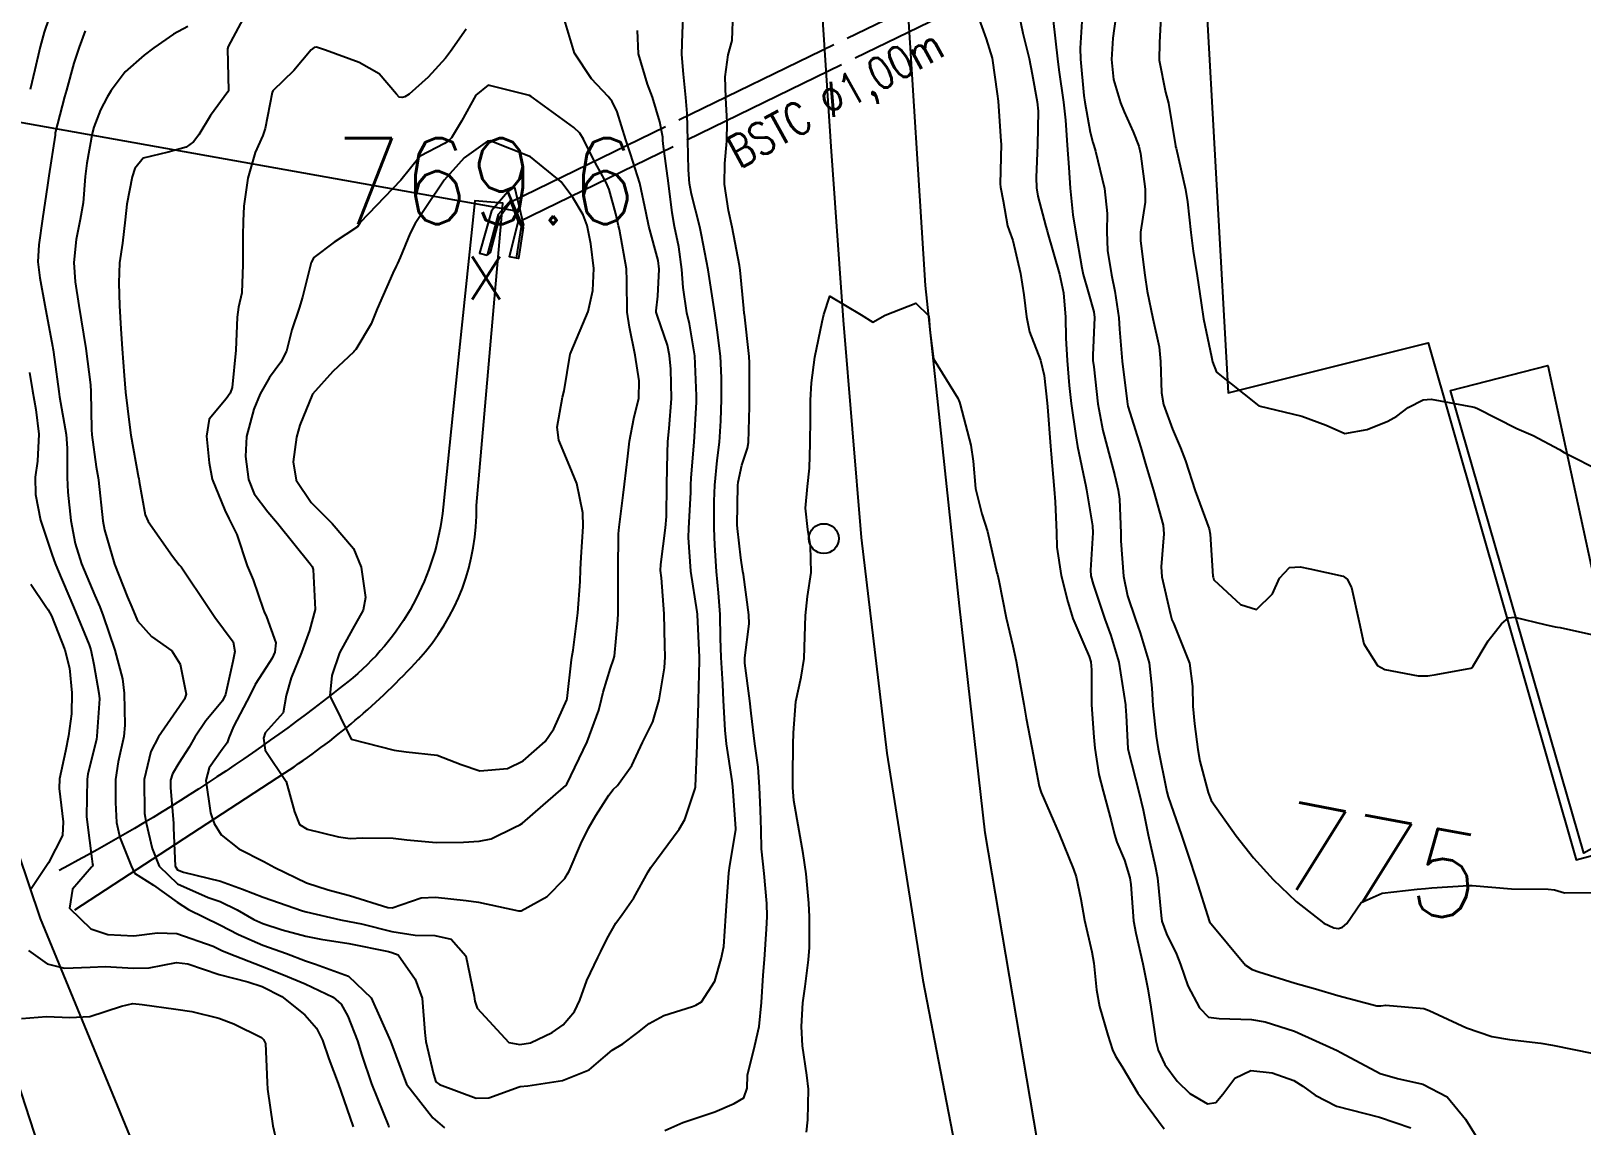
# Model space of a CAD drawing. Header units: metres. Extents: x 307586 to 320046, y 7427249 to 7434250.
# Drawn here: x 318894 to 318966.1, y 7429181 to 7429231.9 of the extents above; entities that cross this region are included whole.
import ezdxf
from ezdxf.enums import TextEntityAlignment as Align

# ---------------------------------------------------------------- set-up
doc = ezdxf.new("R2010")
doc.units = ezdxf.units.M
doc.header["$MEASUREMENT"] = 0
doc.linetypes.add('CONTINUO', pattern=[0])
doc.linetypes.add('TRACEJADO', pattern=[8.7, 8, -0.7])
for name, color, linetype in [('BUEIRO', 151, 'Continuous'), ('Canaleta de Drenagem', 151, 'Continuous'), ('Cotas', 45, 'Continuous'), ('Curvas de Nivel 1m', 11, 'Continuous'), ('Curvas de Nivel 5m', 15, 'Continuous'), ('Divisa', 42, 'FENCELINE2'), ('Edificações', 30, 'Continuous'), ('Linha Férrea', 20, 'Continuous'), ('Pontos Cotados', 45, 'Continuous'), ('Postes', 20, 'Continuous'), ('TEXTO', 45, 'Continuous'), ('Vias Primárias', 230, 'Continuous')]:
    doc.layers.add(name, color=color, linetype=linetype)
doc.styles.add('ROMANS', font='romans', dxfattribs={"height": 0.2})
doc.styles.add('Style-STANDARD', font='STANDARD.shx')
doc.linetypes.add('FENCELINE2', pattern='A,0.25,-0.1,[132,ltypeshp.shx,S=0.1,R=0,X=-0.1,Y=0],-0.1,1', length=1.45)

# ---------------------------------------------------------------- blocks, each defined once
blk = doc.blocks.new('ELVTXT_179')
at = {"layer": 'Pontos Cotados', "linetype": 'Continuous', "style": 'Style-STANDARD'}
for s, height, p in [('769.6', 4, (0, 4)), ('x', 3, (0, 0))]:
    blk.add_text(s, height=height, dxfattribs=at).set_placement(p, align=Align.MIDDLE_CENTER)

msp = doc.modelspace()

# ---------------------------------------------------------------- linework, layer by layer
at = {"layer": 'BUEIRO', "linetype": 'TRACEJADO', "flags": 128}
for points in [[(318916.343, 7429223.912), (318951.826, 7429241.178)], [(318916.701, 7429222.991), (318952.507, 7429240.398)]]:
    msp.add_lwpolyline(points, dxfattribs=at)
at = {"layer": 'BUEIRO', "linetype": 'CONTINUO'}
for points in [[(318916.527, 7429224.602, 771.547), (318916.215, 7429224.4, 770.964), (318916.927, 7429222.699, 770.959), (318916.946, 7429222.826, 771.549)], [(318916.527, 7429224.602, 771.547), (318916.946, 7429222.826, 771.549)], [(318916.2, 7429224.359, 770.756), (318915.447, 7429223.492, 770.73), (318914.9, 7429221.53, 770.718), (318915.242, 7429221.434, 770.718)], [(318916.35, 7429223.99, 770.766), (318915.768, 7429223.319, 770.73), (318915.242, 7429221.434, 770.718)], [(318915.242, 7429221.434, 770.718), (318915.404, 7429221.567, 769.373), (318915.845, 7429223.219, 769.301), (318916.334, 7429223.909, 769.281)], [(318916.215, 7429224.4, 770.964), (318916.2, 7429224.359, 770.756), (318916.35, 7429223.99, 770.766)], [(318916.846, 7429222.768, 770.768), (318916.687, 7429222.99, 769.236), (318916.701, 7429222.991, 769.209), (318916.343, 7429223.912, 769.245), (318916.334, 7429223.909, 769.281), (318916.35, 7429223.99, 770.766)], [(318916.343, 7429223.912, 769.245), (318916.437, 7429223.744, 770.093), (318916.555, 7429223.473, 770.375), (318916.69, 7429223.109, 770.023), (318916.701, 7429222.991, 769.209)], [(318916.846, 7429222.768, 770.768), (318916.35, 7429223.99, 770.766)], [(318916.618, 7429221.299, 770.879), (318916.287, 7429221.351, 769.348), (318916.687, 7429222.99, 769.236)], [(318916.618, 7429221.299, 770.879), (318916.846, 7429222.768, 770.768)], [(318916.912, 7429222.605, 770.766), (318916.712, 7429221.285, 770.879), (318916.618, 7429221.299, 770.879)], [(318916.927, 7429222.699, 770.959), (318916.912, 7429222.605, 770.766), (318916.846, 7429222.768, 770.768)]]:
    msp.add_polyline3d(points, dxfattribs=at)
at = {"layer": 'Canaleta de Drenagem'}
msp.add_lwpolyline([(318896.08, 7429191.02), (318905.846, 7429197.383, 0.062913), (318912.06, 7429202.651, 0.193519), (318914.748, 7429209.801), (318915.957, 7429223.649), (318915.974, 7429223.848), (318914.679, 7429223.96), (318913.952, 7429217.01), (318913.207, 7429209.723, -0.201938), (318908.77, 7429201.608, -0.04677), (318895.349, 7429192.846)], format="xyb", dxfattribs=at)
at = {"layer": 'Curvas de Nivel 1m', "flags": 128}
for points, elevation in [([(318895.112, 7429233.113), (318894.65, 7429231.793), (318894.473, 7429231.123), (318894.225, 7429230.049), (318894.012, 7429229.129)], 779), ([(318901.328, 7429232.062), (318900.67, 7429231.702), (318899.752, 7429231.063), (318899.309, 7429230.723), (318898.426, 7429229.955), (318897.776, 7429229.085), (318897.591, 7429228.784), (318897.279, 7429228.193), (318896.971, 7429227.389), (318896.894, 7429227.094), (318896.638, 7429225.708), (318896.564, 7429225.097), (318896.464, 7429223.865), (318896.338, 7429223.099), (318896.147, 7429222.162), (318896.037, 7429221.102), (318896.094, 7429220.19), (318896.265, 7429219.099), (318896.487, 7429217.763), (318896.596, 7429217.095), (318896.812, 7429215.407), (318896.83, 7429215.093), (318896.857, 7429213.341), (318896.878, 7429213.092), (318897.081, 7429211.598), (318897.161, 7429211.089), (318897.175, 7429210.986), (318897.389, 7429209.087), (318897.462, 7429208.67), (318897.922, 7429207.081), (318898.538, 7429205.545), (318898.733, 7429205.073), (318898.997, 7429204.448), (318899.646, 7429203.716), (318900.589, 7429203.046), (318900.974, 7429202.434), (318901.259, 7429201.037), (318901.18, 7429200.808), (318900.947, 7429200.466), (318899.975, 7429199.054), (318899.608, 7429198.375), (318899.302, 7429197.064), (318899.314, 7429195.49), (318899.397, 7429195.062), (318899.679, 7429193.859), (318900.004, 7429193.049), (318900.851, 7429192.22), (318902.279, 7429191.588), (318902.839, 7429191.4), (318903.634, 7429191.008), (318904.404, 7429190.572), (318904.827, 7429190.381), (318905.72, 7429190.085), (318906.821, 7429189.784), (318907.51, 7429189.65), (318908.818, 7429189.45), (318910.661, 7429189.075), (318910.814, 7429189.036), (318911.111, 7429188.917), (318911.909, 7429187.796), (318912.235, 7429186.905), (318912.354, 7429185.317), (318912.402, 7429184.904), (318912.748, 7429183.372), (318912.868, 7429183.022), (318913.034, 7429182.896), (318914.734, 7429182.271), (318915.321, 7429182.278), (318916.742, 7429182.792), (318916.786, 7429182.805), (318917.142, 7429182.844), (318918.746, 7429183.084), (318919.985, 7429183.573), (318920.757, 7429184.228), (318921.065, 7429184.492), (318921.554, 7429184.792), (318922.247, 7429185.309), (318922.777, 7429185.735), (318923.455, 7429186.098), (318924.79, 7429186.531), (318924.947, 7429186.592), (318925.216, 7429186.746), (318925.838, 7429187.704), (318926.121, 7429188.737), (318926.248, 7429189.306), (318926.351, 7429190.735), (318926.368, 7429191.207), (318926.487, 7429192.734), (318926.528, 7429193.071), (318926.813, 7429194.731), (318926.816, 7429194.798), (318926.668, 7429196.732), (318926.632, 7429197.017), (318926.369, 7429198.736), (318926.308, 7429199.367), (318926.237, 7429200.737), (318926.197, 7429201.505), (318926.12, 7429202.739), (318926.09, 7429203.641), (318926.085, 7429204.739), (318926.008, 7429205.751), (318925.914, 7429206.741), (318925.826, 7429207.961), (318925.794, 7429208.743), (318925.801, 7429210.007), (318925.835, 7429210.742), (318925.943, 7429211.889), (318926.047, 7429212.741), (318926.113, 7429213.74), (318926.136, 7429214.74), (318926.149, 7429215.729), (318926.1, 7429216.741), (318925.942, 7429217.966), (318925.825, 7429218.743), (318925.583, 7429220.353), (318925.515, 7429220.747), (318925.217, 7429222.372), (318925.129, 7429222.751), (318924.748, 7429224.267), (318924.66, 7429224.759), (318924.605, 7429225.408), (318924.57, 7429226.761), (318924.539, 7429228.014), (318924.482, 7429228.762), (318924.381, 7429229.841), (318924.291, 7429230.765), (318924.327, 7429231.766), (318924.376, 7429232.765)], 777), ([(318903.913, 7429232.433), (318903.318, 7429231.34), (318903.205, 7429231.13), (318903.172, 7429231.021), (318903.227, 7429229.087), (318903.202, 7429229.021), (318902.384, 7429227.922), (318901.847, 7429227.034), (318901.601, 7429226.695), (318901.257, 7429226.453), (318900.423, 7429226.221), (318899.252, 7429225.948), (318898.864, 7429225.457), (318898.743, 7429225.075), (318898.507, 7429223.801), (318898.428, 7429223.078), (318898.294, 7429221.992), (318898.163, 7429221.08), (318898.121, 7429220.144), (318898.163, 7429219.08), (318898.223, 7429218.014), (318898.284, 7429217.079), (318898.37, 7429215.838), (318898.444, 7429215.077), (318898.625, 7429213.557), (318898.689, 7429213.074), (318899.048, 7429211.095), (318899.054, 7429211.07), (318899.071, 7429210.912), (318899.357, 7429209.366), (318899.487, 7429209.063), (318900.624, 7429207.451), (318900.925, 7429207.041), (318900.98, 7429206.998), (318901.022, 7429206.948), (318902.31, 7429205.027), (318902.586, 7429204.612), (318902.994, 7429204.079), (318903.435, 7429203.461), (318903.522, 7429203.012), (318903.43, 7429202.559), (318903.093, 7429201.018), (318902.95, 7429200.723), (318902.176, 7429199.792), (318901.664, 7429199.033), (318901.391, 7429198.57), (318900.915, 7429197.831), (318900.615, 7429197.336), (318900.531, 7429197.046), (318900.533, 7429196.679), (318900.662, 7429195.043), (318900.669, 7429194.83), (318900.742, 7429193.041), (318900.86, 7429192.874), (318901.127, 7429192.769), (318902.853, 7429192.35), (318903.876, 7429191.976), (318904.842, 7429191.6), (318906.667, 7429190.972), (318906.832, 7429190.924), (318908.437, 7429190.554), (318908.828, 7429190.478), (318909.401, 7429190.361), (318910.824, 7429190.007), (318911.9, 7429189.832), (318912.822, 7429189.818), (318913.578, 7429189.646), (318914.254, 7429188.878), (318914.65, 7429187.007), (318914.665, 7429186.872), (318914.676, 7429186.766), (318914.779, 7429186.446), (318916.249, 7429184.855), (318916.762, 7429184.765), (318917.27, 7429184.842), (318918.278, 7429185.32), (318918.776, 7429185.664), (318919.309, 7429186.291), (318919.555, 7429186.812), (318919.88, 7429187.732), (318920.395, 7429188.804), (318920.538, 7429189.08), (318920.822, 7429189.687), (318921.233, 7429190.391), (318921.525, 7429190.793), (318922.064, 7429191.569), (318922.732, 7429192.781), (318922.78, 7429192.864), (318922.865, 7429192.979), (318924.181, 7429194.761), (318924.432, 7429195.215), (318924.911, 7429196.646), (318924.931, 7429196.732), (318924.932, 7429196.75), (318925.008, 7429198.673), (318925.007, 7429198.749), (318925.069, 7429200.631), (318925.076, 7429200.749), (318925.127, 7429202.602), (318925.123, 7429202.749), (318925.024, 7429204.729), (318925.023, 7429204.75), (318925.005, 7429204.87), (318924.716, 7429206.755), (318924.616, 7429208.324), (318924.628, 7429208.756), (318924.716, 7429210.402), (318924.724, 7429210.755), (318924.738, 7429211.095), (318924.867, 7429212.754), (318924.977, 7429214.608), (318924.983, 7429214.752), (318924.985, 7429214.892), (318924.906, 7429216.754), (318924.651, 7429218.241), (318924.524, 7429218.76), (318924.354, 7429219.932), (318924.295, 7429220.763), (318924.155, 7429221.82), (318923.964, 7429222.769), (318923.856, 7429223.397), (318923.675, 7429224.774), (318923.435, 7429226.613), (318923.423, 7429226.778), (318923.413, 7429226.917), (318923.281, 7429227.633), (318922.942, 7429228.784), (318922.703, 7429229.382), (318922.279, 7429230.79), (318922.238, 7429231.882)], 776), ([(318923.506, 7429180.768), (318924.343, 7429181.131), (318924.721, 7429181.258), (318925.83, 7429181.635), (318926.732, 7429182.01), (318927.175, 7429182.285), (318927.342, 7429182.721), (318927.356, 7429183.328), (318927.691, 7429184.716), (318927.899, 7429185.59), (318928.001, 7429186.712), (318928.08, 7429187.986), (318928.135, 7429188.71), (318928.236, 7429190.118), (318928.258, 7429190.709), (318928.248, 7429191.302), (318928.129, 7429192.711), (318928.006, 7429193.844), (318927.983, 7429194.714), (318927.959, 7429195.652), (318927.905, 7429196.715), (318927.84, 7429197.639), (318927.698, 7429198.722), (318927.519, 7429200.152), (318927.458, 7429200.725), (318927.227, 7429202.479), (318927.221, 7429202.728), (318927.425, 7429204.3), (318927.419, 7429204.726), (318927.164, 7429206.596), (318927.14, 7429206.729), (318927.039, 7429207.368), (318926.886, 7429208.732), (318926.878, 7429208.908), (318926.896, 7429210.732), (318926.913, 7429210.894), (318927.087, 7429211.672), (318927.355, 7429212.472), (318927.405, 7429212.727), (318927.441, 7429214.405), (318927.443, 7429214.727), (318927.449, 7429216.426), (318927.435, 7429216.727), (318927.204, 7429218.699), (318927.202, 7429218.73), (318927.175, 7429218.95), (318927.005, 7429220.732), (318926.975, 7429220.953), (318926.637, 7429222.736), (318926.462, 7429223.507), (318926.287, 7429224.74), (318926.302, 7429225.695), (318926.396, 7429226.739), (318926.411, 7429227.61), (318926.341, 7429228.74), (318926.313, 7429229.73), (318926.449, 7429230.739), (318926.642, 7429231.418), (318926.69, 7429232.737)], 778), ([(318938.042, 7429232.603), (318938.439, 7429231.487), (318938.723, 7429230.596), (318938.961, 7429228.928), (318938.998, 7429228.593), (318939.132, 7429226.734), (318939.138, 7429226.591), (318939.093, 7429224.744), (318939.112, 7429224.591), (318939.237, 7429223.963), (318939.444, 7429222.805), (318939.509, 7429222.586), (318939.683, 7429222.116), (318940.036, 7429220.577), (318940.199, 7429219.591), (318940.322, 7429218.573), (318940.463, 7429217.868), (318940.974, 7429216.563), (318941.142, 7429215.838), (318941.286, 7429214.558), (318941.296, 7429214.383), (318941.433, 7429212.557), (318941.463, 7429212.191), (318941.6, 7429210.555), (318941.651, 7429209.97), (318941.713, 7429208.553), (318941.734, 7429207.866), (318941.939, 7429206.551), (318942.238, 7429205.324), (318942.468, 7429204.545), (318942.991, 7429203.364), (318943.236, 7429202.787), (318943.309, 7429202.535), (318943.346, 7429202.166), (318943.343, 7429200.534), (318943.448, 7429199.042), (318943.501, 7429198.531), (318943.689, 7429197.297), (318943.882, 7429196.525), (318944.258, 7429195.154), (318944.404, 7429194.517), (318944.516, 7429194.152), (318944.871, 7429193.322), (318945.124, 7429192.507), (318945.168, 7429192.197), (318945.295, 7429190.505), (318945.4, 7429189.931), (318945.731, 7429188.501), (318945.954, 7429187.346), (318946.095, 7429186.497), (318946.339, 7429184.924), (318946.441, 7429184.493), (318946.756, 7429183.83), (318947.328, 7429183.061), (318947.906, 7429182.473), (318948.736, 7429182.002), (318949.127, 7429182.067), (318949.454, 7429182.453), (318950.012, 7429183.186), (318950.754, 7429183.551), (318951.742, 7429183.441), (318952.75, 7429183.079), (318953.162, 7429182.828), (318953.74, 7429182.405), (318954.735, 7429181.89), (318955.397, 7429181.72), (318956.728, 7429181.374), (318958.185, 7429180.883)], 778), ([(318939.983, 7429232.58), (318940.149, 7429231.759), (318940.439, 7429230.573), (318940.577, 7429229.842), (318940.815, 7429228.567), (318940.855, 7429228.133), (318940.826, 7429226.567), (318940.777, 7429225.041), (318940.781, 7429224.567), (318940.844, 7429224.17), (318941.225, 7429222.763), (318941.274, 7429222.559), (318941.29, 7429222.491), (318941.855, 7429220.553), (318942.045, 7429219.691), (318942.128, 7429218.55), (318942.141, 7429217.572), (318942.213, 7429216.549), (318942.311, 7429215.373), (318942.397, 7429214.547), (318942.612, 7429213.04), (318942.692, 7429212.544), (318943.075, 7429210.702), (318943.11, 7429210.539), (318943.386, 7429208.865), (318943.4, 7429208.535), (318943.297, 7429206.798), (318943.313, 7429206.536), (318943.418, 7429206.144), (318943.965, 7429204.526), (318944.242, 7429203.768), (318944.615, 7429202.516), (318944.921, 7429200.543), (318944.921, 7429200.51), (318944.924, 7429200.482), (318944.948, 7429200.047), (318945.037, 7429198.509), (318945.062, 7429198.378), (318945.536, 7429196.504), (318945.738, 7429195.664), (318945.981, 7429194.499), (318946.305, 7429193.059), (318946.412, 7429192.495), (318946.577, 7429190.752), (318946.618, 7429190.492), (318946.827, 7429189.902), (318947.293, 7429188.958), (318947.472, 7429188.48), (318947.816, 7429187.488), (318948.362, 7429186.466), (318948.786, 7429186.02), (318949.274, 7429185.967), (318950.785, 7429185.918), (318951.413, 7429185.804), (318952.777, 7429185.374), (318954.597, 7429184.561), (318954.764, 7429184.478), (318954.926, 7429184.388), (318956.753, 7429183.417), (318957.568, 7429183.174), (318958.749, 7429182.907), (318959.882, 7429182.329), (318960.733, 7429181.284), (318961.336, 7429180.314)], 777), ([(318944.474, 7429232.523), (318944.339, 7429231.514), (318944.265, 7429230.526), (318944.372, 7429229.592), (318944.691, 7429228.519), (318944.863, 7429228.091), (318945.28, 7429227.172), (318945.535, 7429226.507), (318945.62, 7429226.154), (318945.839, 7429224.504), (318945.836, 7429223.905), (318945.627, 7429222.506), (318945.622, 7429222.1), (318945.816, 7429220.504), (318945.931, 7429219.757), (318946.2, 7429218.5), (318946.481, 7429217.176), (318946.556, 7429216.496), (318946.588, 7429215.038), (318946.685, 7429214.494), (318947.111, 7429213.346), (318947.483, 7429212.486), (318947.706, 7429211.872), (318948.16, 7429210.479), (318948.807, 7429208.721), (318948.863, 7429208.472), (318948.984, 7429206.52), (318948.991, 7429206.47), (318949.031, 7429206.346), (318950.269, 7429205.196), (318951.011, 7429204.964), (318951.753, 7429205.702), (318952.088, 7429206.429), (318952.538, 7429206.925), (318953.038, 7429206.952), (318953.484, 7429206.86), (318955.034, 7429206.519), (318955.228, 7429206.388), (318955.426, 7429205.987), (318955.789, 7429204.382), (318955.995, 7429203.382), (318956.634, 7429202.373), (318956.981, 7429202.183), (318958.524, 7429201.893), (318958.978, 7429201.887), (318959.362, 7429201.953), (318960.982, 7429202.247), (318961.032, 7429202.27), (318961.063, 7429202.319), (318961.787, 7429203.52), (318962.408, 7429204.306), (318962.733, 7429204.577), (318963.008, 7429204.607), (318964.422, 7429204.279), (318964.89, 7429204.16), (318965.002, 7429204.152), (318965.131, 7429204.139), (318966.998, 7429203.715)], 774), ([(318946.57, 7429232.498), (318946.504, 7429231.32), (318946.48, 7429230.498), (318946.784, 7429229.009), (318946.918, 7429228.494), (318947.247, 7429226.516), (318947.253, 7429226.49), (318947.272, 7429226.407), (318947.711, 7429224.485), (318947.804, 7429223.917), (318947.952, 7429222.483), (318948.068, 7429221.624), (318948.254, 7429220.479), (318948.433, 7429219.225), (318948.55, 7429218.476), (318948.918, 7429216.71), (318948.969, 7429216.472), (318949.146, 7429216.002), (318951.123, 7429214.44), (318953.118, 7429213.951), (318954.245, 7429213.534), (318955.111, 7429213.15), (318956.15, 7429213.342), (318957.116, 7429213.728), (318957.538, 7429213.947), (318958.068, 7429214.361), (318958.762, 7429214.72), (318959.129, 7429214.737), (318961.051, 7429214.394), (318961.124, 7429214.378), (318961.255, 7429214.319), (318963.114, 7429213.378), (318963.88, 7429213.058), (318965.104, 7429212.405), (318965.306, 7429212.268), (318967.094, 7429211.366)], 773), ([(318896.559, 7429231.863), (318896.287, 7429231.1), (318896.043, 7429230.365), (318895.69, 7429229.106), (318895.603, 7429228.792), (318895.269, 7429227.534), (318895.187, 7429227.188), (318895.172, 7429227.111), (318895.163, 7429227.012), (318894.877, 7429225.115), (318894.814, 7429224.692), (318894.576, 7429223.12), (318894.409, 7429221.917), (318894.365, 7429221.122), (318894.451, 7429220.387), (318894.687, 7429219.117), (318895.045, 7429217.211), (318895.067, 7429217.111), (318895.075, 7429217.044), (318895.138, 7429216.595), (318895.331, 7429215.108), (318895.374, 7429214.854), (318895.672, 7429213.104), (318895.733, 7429212.464), (318895.728, 7429211.103), (318895.75, 7429210.42), (318895.895, 7429209.102), (318896.097, 7429208.039), (318896.396, 7429207.096), (318897.008, 7429205.628), (318897.241, 7429205.088), (318897.401, 7429204.684), (318897.949, 7429203.08), (318898.292, 7429201.747), (318898.38, 7429201.076), (318898.41, 7429199.603), (318898.356, 7429199.076), (318898.096, 7429197.898), (318897.973, 7429197.079), (318897.968, 7429196.003), (318898.023, 7429195.079), (318898.174, 7429194.375), (318898.697, 7429193.062), (318898.858, 7429192.724), (318899.745, 7429192.155), (318900.838, 7429191.364), (318901.367, 7429191.035), (318902.826, 7429190.319), (318903.685, 7429189.87), (318904.817, 7429189.377), (318905.919, 7429188.979), (318906.808, 7429188.645), (318907.274, 7429188.495), (318908.798, 7429187.935), (318909.863, 7429186.929), (318910.763, 7429184.92), (318911.506, 7429182.912), (318912.72, 7429181.35), (318913.26, 7429180.892)], 778), ([(318941.554, 7429232.344), (318941.755, 7429230.556), (318941.82, 7429230.043), (318942.035, 7429228.553), (318942.133, 7429227.703), (318942.213, 7429226.551), (318942.291, 7429225.516), (318942.347, 7429224.549), (318942.471, 7429223.307), (318942.591, 7429222.546), (318942.887, 7429220.853), (318942.958, 7429220.542), (318943.185, 7429219.738), (318943.448, 7429218.808), (318943.479, 7429218.535), (318943.406, 7429216.787), (318943.409, 7429216.536), (318943.443, 7429216.241), (318943.633, 7429214.532), (318943.873, 7429213.291), (318944.069, 7429212.526), (318944.427, 7429211.175), (318944.589, 7429210.517), (318944.648, 7429210.096), (318944.702, 7429208.515), (318944.703, 7429208.169), (318944.823, 7429206.513), (318945.019, 7429205.612), (318945.386, 7429204.506), (318945.608, 7429203.892), (318946.023, 7429202.5), (318946.146, 7429201.318), (318946.198, 7429200.498), (318946.353, 7429199.081), (318946.438, 7429198.495), (318946.824, 7429196.581), (318946.847, 7429196.491), (318946.91, 7429196.273), (318947.528, 7429194.48), (318947.866, 7429193.468), (318948.195, 7429192.47), (318948.833, 7429190.46), (318950.505, 7429188.443), (318950.811, 7429188.243), (318951.12, 7429188.127), (318952.805, 7429187.615), (318953.748, 7429187.351), (318954.799, 7429187.04), (318956.607, 7429186.56), (318956.795, 7429186.549), (318957.018, 7429186.59), (318958.794, 7429186.434), (318959.044, 7429186.337), (318960.781, 7429185.531), (318961.958, 7429185.125), (318962.773, 7429184.984), (318964.234, 7429184.815), (318964.77, 7429184.727), (318966.683, 7429184.332)], 776), ([(318930.097, 7429180.686), (318930.151, 7429181.256), (318930.184, 7429182.686), (318930.108, 7429183.328), (318929.91, 7429184.689), (318929.865, 7429185.601), (318929.93, 7429186.689), (318930.038, 7429187.45), (318930.193, 7429188.686), (318930.235, 7429189.27), (318930.227, 7429190.686), (318930.206, 7429191.323), (318930.085, 7429192.688), (318929.934, 7429193.628), (318929.758, 7429194.691), (318929.508, 7429196.089), (318929.451, 7429196.695), (318929.453, 7429197.23), (318929.469, 7429198.702), (318929.483, 7429199.246), (318929.603, 7429200.7), (318929.839, 7429201.828), (318929.979, 7429202.695), (318930.012, 7429203.714), (318930.04, 7429204.694), (318930.135, 7429205.574), (318930.309, 7429206.691), (318930.287, 7429207.933), (318930.148, 7429208.694), (318930.043, 7429209.675), (318930.142, 7429210.694), (318930.237, 7429211.542), (318930.271, 7429212.692), (318930.285, 7429213.863), (318930.286, 7429214.693), (318930.322, 7429215.506), (318930.477, 7429216.69), (318930.818, 7429218.334), (318930.892, 7429218.684), (318931.181, 7429219.537), (318932.641, 7429218.665), (318933.17, 7429218.326), (318933.758, 7429218.651), (318935.179, 7429219.213), (318935.774, 7429218.624), (318935.833, 7429217.957), (318935.994, 7429216.622), (318937.126, 7429214.784), (318937.199, 7429214.609), (318937.231, 7429214.499), (318937.731, 7429212.604), (318937.834, 7429211.861), (318937.943, 7429210.601), (318938.25, 7429209.409), (318938.5, 7429208.596), (318938.948, 7429206.677), (318938.971, 7429206.591), (318939.029, 7429206.326), (318939.38, 7429204.584), (318939.686, 7429203.275), (318939.842, 7429202.577), (318940.025, 7429201.516), (318940.194, 7429200.571), (318940.309, 7429199.929), (318940.565, 7429198.564), (318940.915, 7429196.763), (318940.964, 7429196.559), (318940.996, 7429196.475), (318941.844, 7429194.55), (318942.5, 7429192.91), (318942.624, 7429192.542), (318942.848, 7429191.518), (318943.02, 7429190.537), (318943.352, 7429189.066), (318943.447, 7429188.53), (318943.568, 7429187.296), (318943.709, 7429186.526), (318944.103, 7429185.19), (318944.316, 7429184.517), (318944.462, 7429184.216), (318944.755, 7429183.746), (318945.501, 7429182.502), (318946.718, 7429180.837)], 779), ([(318893.982, 7429215.978), (318894.114, 7429215.125), (318894.262, 7429214.271), (318894.409, 7429213.12), (318894.343, 7429211.862), (318894.234, 7429211.123), (318894.249, 7429210.307), (318894.492, 7429209.118), (318895.029, 7429207.502), (318895.175, 7429207.108), (318895.276, 7429206.852), (318896.021, 7429205.1), (318896.746, 7429203.331), (318896.823, 7429203.092), (318896.973, 7429202.414), (318897.204, 7429201.087), (318897.223, 7429200.815), (318897.109, 7429199.088), (318897.085, 7429198.934), (318896.921, 7429198.265), (318896.686, 7429197.313), (318896.653, 7429197.093), (318896.632, 7429195.346), (318896.649, 7429195.092), (318896.866, 7429193.379), (318896.905, 7429193.132), (318896.915, 7429193.089), (318896.91, 7429193.041), (318896.861, 7429192.991), (318895.973, 7429191.972), (318895.835, 7429191.1), (318896.823, 7429190.13), (318897.609, 7429189.866), (318898.82, 7429189.81), (318899.927, 7429189.944), (318900.822, 7429189.915), (318902.518, 7429189.321), (318902.815, 7429189.178), (318902.92, 7429189.124), (318903.179, 7429189.015), (318904.804, 7429188.377), (318905.786, 7429187.992), (318906.792, 7429187.584), (318908.095, 7429186.95), (318908.469, 7429186.634), (318908.774, 7429186.072), (318909.224, 7429184.935), (318909.431, 7429184.259), (318909.867, 7429182.929), (318910.663, 7429180.971), (318910.682, 7429180.92)], 779), ([(318893.605, 7429185.961), (318894.772, 7429186.065), (318895.855, 7429186.016), (318896.773, 7429186.055), (318898.245, 7429186.535), (318898.779, 7429186.665), (318899.211, 7429186.623), (318900.776, 7429186.396), (318901.518, 7429186.29), (318902.773, 7429185.98), (318903.48, 7429185.719), (318904.764, 7429185.08), (318904.86, 7429184.989), (318904.938, 7429184.811), (318905.023, 7429182.987), (318905.043, 7429182.682), (318905.292, 7429180.984), (318905.45, 7429180.238)], 781)]:
    msp.add_lwpolyline(points, dxfattribs=dict(at, elevation=elevation))
for points, elevation in [([(318915.298, 7429229.332), (318914.729, 7429228.878), (318914.062, 7429227.669), (318913.592, 7429226.895), (318913.439, 7429226.729), (318913.269, 7429226.622), (318912.131, 7429226.04), (318911.243, 7429224.92), (318909.346, 7429222.948), (318909.297, 7429222.874), (318909.22, 7429222.757), (318908.131, 7429222.039), (318907.198, 7429221.328), (318907.068, 7429221.098), (318907.034, 7429220.972), (318906.67, 7429219.483), (318906.508, 7429218.977), (318906.175, 7429217.963), (318905.918, 7429216.982), (318905.661, 7429216.461), (318905.13, 7429215.745), (318904.691, 7429214.996), (318904.396, 7429214.281), (318904.063, 7429213.006), (318904.011, 7429212.084), (318904.157, 7429211.004), (318904.414, 7429210.347), (318905.058, 7429209.507), (318905.508, 7429208.985), (318907.025, 7429207.09), (318907.108, 7429206.969), (318907.162, 7429206.828), (318907.261, 7429204.967), (318906.993, 7429203.996), (318906.622, 7429202.974), (318906.146, 7429201.798), (318905.91, 7429200.98), (318905.76, 7429200.166), (318904.935, 7429199.236), (318904.845, 7429198.991), (318904.925, 7429198.441), (318905.909, 7429196.98), (318906.292, 7429195.572), (318906.53, 7429194.974), (318906.881, 7429194.761), (318908.336, 7429194.407), (318908.877, 7429194.332), (318909.457, 7429194.355), (318910.877, 7429194.339), (318911.521, 7429194.269), (318912.875, 7429194.148), (318914.149, 7429194.154), (318914.876, 7429194.203), (318915.429, 7429194.313), (318916.541, 7429194.853), (318916.771, 7429194.964), (318916.886, 7429195.038), (318917.853, 7429195.881), (318918.913, 7429196.795), (318918.951, 7429196.858), (318919.905, 7429198.815), (318920.439, 7429200.299), (318920.563, 7429200.806), (318920.638, 7429201.125), (318920.975, 7429202.248), (318921.127, 7429202.652), (318921.165, 7429202.798), (318921.316, 7429204.48), (318921.333, 7429204.797), (318921.339, 7429206.487), (318921.334, 7429206.797), (318921.357, 7429208.49), (318921.388, 7429208.797), (318921.577, 7429210.286), (318921.632, 7429210.794), (318921.79, 7429212.095), (318921.867, 7429212.792), (318922.065, 7429213.839), (318922.302, 7429214.788), (318922.32, 7429215.604), (318922.128, 7429216.79), (318921.871, 7429218.088), (318921.764, 7429218.794), (318921.741, 7429220.241), (318921.727, 7429220.795), (318921.396, 7429222.622), (318921.355, 7429222.799), (318921.229, 7429223.364), (318920.916, 7429224.481), (318920.776, 7429224.807), (318920.193, 7429225.882), (318919.724, 7429226.823), (318919.552, 7429227.103), (318919.278, 7429227.363), (318917.407, 7429228.734), (318917.293, 7429228.811), (318917.224, 7429228.851)], 774), ([(318918.686, 7429224.836), (318917.26, 7429226.001), (318915.387, 7429226.753), (318915.271, 7429226.74), (318914.183, 7429225.962), (318913.243, 7429224.92), (318912.434, 7429223.705), (318911.908, 7429222.913), (318911.67, 7429222.462), (318911.199, 7429221.321), (318911.075, 7429221.042), (318911.018, 7429220.923), (318910.863, 7429220.598), (318910.144, 7429218.935), (318909.864, 7429218.238), (318909.145, 7429217.059), (318909.094, 7429217), (318909.047, 7429216.951), (318908.071, 7429216.023), (318907.123, 7429214.97), (318906.544, 7429213.541), (318906.381, 7429212.977), (318906.226, 7429211.838), (318906.367, 7429210.977), (318907.063, 7429209.946), (318908.052, 7429208.96), (318909.036, 7429207.812), (318909.392, 7429206.944), (318909.588, 7429205.521), (318909.48, 7429204.943), (318908.994, 7429204.053), (318908.39, 7429202.956), (318908.022, 7429201.905), (318907.938, 7429200.96), (318908.933, 7429198.95), (318910.926, 7429198.427), (318911.484, 7429198.355), (318912.922, 7429198.203), (318914.037, 7429197.763), (318914.912, 7429197.468), (318916.202, 7429197.575), (318916.924, 7429197.934), (318917.941, 7429198.84), (318918.342, 7429199.433), (318918.952, 7429200.777), (318918.964, 7429200.83), (318919.173, 7429202.634), (318919.2, 7429202.827), (318919.24, 7429203.081), (318919.468, 7429204.823), (318919.579, 7429206.267), (318919.591, 7429206.822), (318919.612, 7429207.395), (318919.705, 7429208.82), (318919.702, 7429209.463), (318919.415, 7429210.825), (318919.085, 7429211.622), (318918.583, 7429212.835), (318918.499, 7429213.446), (318918.754, 7429214.834), (318918.825, 7429215.135), (318919.108, 7429216.83), (318919.117, 7429216.866), (318919.154, 7429216.95), (318919.939, 7429218.819), (318920.16, 7429219.792), (318920.203, 7429220.815), (318920.069, 7429221.958), (318919.892, 7429222.82), (318919.713, 7429223.308), (318919.236, 7429224.115)], 773)]:
    msp.add_lwpolyline(points, close=True, dxfattribs=dict(at, elevation=elevation))
at = {"layer": 'Curvas de Nivel 5m', "flags": 128}
for points, elevation in [([(318914.281, 7429231.934), (318913.545, 7429230.897), (318913.31, 7429230.594), (318912.502, 7429229.707), (318911.63, 7429228.917), (318911.415, 7429228.796), (318911.291, 7429228.764), (318911.154, 7429228.785), (318911.028, 7429228.924), (318910.23, 7429229.864), (318909.307, 7429230.381), (318907.734, 7429230.966), (318907.315, 7429231.095), (318907.202, 7429231.084), (318907.075, 7429230.972), (318906.265, 7429230.019), (318905.294, 7429229.075), (318905.262, 7429228.99), (318904.937, 7429227.326), (318904.821, 7429226.997), (318904.464, 7429226.211), (318904.126, 7429225.007), (318903.932, 7429223.711), (318903.901, 7429223.01), (318903.894, 7429222.328), (318903.898, 7429221.009), (318903.853, 7429219.683), (318903.697, 7429219.012), (318903.624, 7429218.555), (318903.574, 7429217.014), (318903.393, 7429215.283), (318903.297, 7429215.017), (318903.12, 7429214.755), (318902.321, 7429213.817), (318902.201, 7429213.029), (318902.328, 7429211.784), (318902.468, 7429211.026), (318903.059, 7429209.587), (318903.24, 7429209.202), (318903.333, 7429209.016), (318903.607, 7429208.449), (318904.087, 7429207.004), (318904.365, 7429206.348), (318904.833, 7429204.993), (318904.879, 7429204.869), (318904.999, 7429204.625), (318905.427, 7429203.425), (318905.377, 7429202.986), (318905.26, 7429202.706), (318904.972, 7429202.272), (318904.47, 7429201.488), (318904.229, 7429201.001), (318903.455, 7429199.53), (318903.246, 7429199.015), (318903.164, 7429198.782), (318902.925, 7429198.46), (318902.328, 7429197.61), (318902.167, 7429197.027), (318902.393, 7429195.52), (318902.557, 7429195.023), (318902.878, 7429194.507), (318903.708, 7429193.844), (318904.866, 7429193.255), (318905.373, 7429192.985), (318906.852, 7429192.265), (318907.864, 7429191.938), (318908.844, 7429191.686), (318910.635, 7429191.123), (318910.836, 7429191.112), (318912.179, 7429191.571), (318912.844, 7429191.609), (318914.269, 7429191.451), (318914.84, 7429191.372), (318916.713, 7429190.973), (318916.835, 7429190.975), (318918.038, 7429191.639), (318918.858, 7429192.477), (318918.988, 7429192.692), (318919.056, 7429192.818), (318919.609, 7429194.079), (318919.959, 7429194.809), (318920.307, 7429195.391), (318920.906, 7429196.346), (318921.107, 7429196.601), (318921.312, 7429196.796), (318921.982, 7429197.729), (318922.474, 7429198.785), (318922.624, 7429199.095), (318922.943, 7429199.749), (318923.247, 7429200.776), (318923.494, 7429202.254), (318923.52, 7429202.772), (318923.512, 7429203.296), (318923.48, 7429204.773), (318923.353, 7429206.45), (318923.314, 7429206.776), (318923.316, 7429207.056), (318923.54, 7429208.773), (318923.58, 7429209.294), (318923.597, 7429210.772), (318923.627, 7429212.24), (318923.65, 7429212.772), (318923.712, 7429213.374), (318923.815, 7429214.77), (318923.783, 7429216.131), (318923.73, 7429216.771), (318923.633, 7429217.249), (318923.171, 7429218.594), (318923.111, 7429218.781), (318923.107, 7429218.847), (318923.18, 7429219.526), (318923.249, 7429220.779), (318923.199, 7429221.194), (318922.764, 7429222.785), (318922.635, 7429223.38), (318922.34, 7429224.789), (318921.912, 7429226.144), (318921.688, 7429226.796), (318921.286, 7429228.096), (318921.064, 7429228.577), (318920.871, 7429228.806), (318920.107, 7429229.624), (318919.313, 7429230.83), (318918.702, 7429232.836)], 775), ([(318942.908, 7429232.544), (318942.816, 7429231.05), (318942.827, 7429230.545), (318942.986, 7429228.853), (318943.026, 7429228.543), (318943.279, 7429227.157), (318943.411, 7429226.674), (318943.455, 7429226.537), (318943.529, 7429226.276), (318943.947, 7429224.529), (318944.069, 7429223.365), (318944.051, 7429222.528), (318944.083, 7429221.653), (318944.271, 7429220.524), (318944.43, 7429219.766), (318944.615, 7429218.518), (318944.648, 7429217.998), (318944.77, 7429216.516), (318944.997, 7429214.639), (318945.015, 7429214.512), (318945.033, 7429214.422), (318945.119, 7429214.126), (318945.632, 7429212.505), (318945.859, 7429211.735), (318946.216, 7429210.499), (318946.667, 7429208.884), (318946.709, 7429208.493), (318946.578, 7429206.954), (318946.61, 7429206.494), (318947.007, 7429204.733), (318947.082, 7429204.489), (318947.151, 7429204.339), (318947.901, 7429202.481), (318948.041, 7429201.399), (318948.055, 7429200.473), (318948.136, 7429199.663), (318948.279, 7429198.47), (318948.381, 7429197.922), (318948.759, 7429196.462), (318948.907, 7429196.094), (318950.067, 7429194.448), (318950.873, 7429193.432), (318951.786, 7429192.431), (318952.848, 7429191.401), (318954.141, 7429190.4), (318954.614, 7429190.177), (318954.83, 7429190.147), (318955.017, 7429190.202), (318955.216, 7429190.386), (318955.878, 7429191.349), (318956.854, 7429191.788), (318958.485, 7429191.973), (318958.86, 7429192.007), (318959.163, 7429192.034), (318960.861, 7429192.151), (318961.039, 7429192.14), (318962.86, 7429191.985), (318964.563, 7429191.978), (318964.86, 7429191.938), (318965.322, 7429191.801), (318966.859, 7429191.828)], 775), ([(318894.032, 7429206.144), (318894.741, 7429205.114), (318894.847, 7429204.958), (318894.999, 7429204.68), (318895.618, 7429203.104), (318895.83, 7429202.242), (318895.941, 7429201.1), (318895.921, 7429200.122), (318895.793, 7429199.101), (318895.644, 7429198.381), (318895.367, 7429197.105), (318895.356, 7429196.648), (318895.542, 7429195.103), (318895.504, 7429194.476), (318894.864, 7429193.202), (318894.797, 7429193.111), (318894.021, 7429191.946)], 780), ([(318893.921, 7429189.123), (318894.804, 7429188.504), (318895.602, 7429188.301), (318896.802, 7429188.349), (318897.496, 7429188.386), (318898.802, 7429188.305), (318899.534, 7429188.321), (318900.806, 7429188.574), (318901.338, 7429188.502), (318902.798, 7429188.007), (318904.129, 7429187.663), (318904.79, 7429187.45), (318905.711, 7429186.981), (318906.775, 7429186.137), (318907.318, 7429185.512), (318907.598, 7429184.957), (318907.885, 7429184.084), (318908.322, 7429182.946), (318908.726, 7429181.787), (318909.013, 7429180.937)], 780)]:
    msp.add_lwpolyline(points, dxfattribs=dict(at, elevation=elevation))
at = {"layer": 'Divisa'}
for points in [[(318926.876, 7429105.091), (318901.888, 7429172.627), (318894.486, 7429190.613), (318893.456, 7429193.7), (318890.216, 7429206.771), (318887.152, 7429228.228), (318878.762, 7429287.256), (318876.709, 7429306.439), (318878.673, 7429330.428), (318885.408, 7429347.59), (318896.616, 7429366.962), (318928.866, 7429422.228), (318935.572, 7429429.73), (318944.183, 7429438.816), (318946.476, 7429442.233), (318950.136, 7429465.862), (318958.792, 7429490.316), (318965.213, 7429510.769), (318967.424, 7429517.229)], [(318957.478, 7429343.108), (318955.436, 7429327.062), (318954.96, 7429326.719), (318954.653, 7429293.534), (318952.034, 7429255.945), (318948.064, 7429244.051), (318949.696, 7429215.046), (318958.991, 7429217.362), (318965.876, 7429193.336), (318966.61, 7429193.546), (318972.977, 7429172.129), (318984.527, 7429138.388), (319004.449, 7429092.713), (319015.081, 7429074.749), (319028.684, 7429054.636), (319042.067, 7429040.875), (319046.493, 7429035.487), (319032.357, 7429023.952)]]:
    msp.add_lwpolyline(points, dxfattribs=at)
at = {"layer": 'Edificações'}
msp.add_lwpolyline([(318977.864, 7429200.175), (318966.226, 7429193.652), (318960.03, 7429215.145), (318964.551, 7429216.316), (318967.147, 7429204.357), (318977.11, 7429209.626), (318984.646, 7429204.273), (318977.864, 7429200.175)], dxfattribs=at)
at = {"layer": 'Linha Férrea'}
for points in [[(318958.768, 7429118.391), (318953.531, 7429132.732), (318948.252, 7429148.9), (318944.552, 7429163.66), (318941.144, 7429178.414), (318938.405, 7429194.588), (318937.2, 7429205.145), (318935.62, 7429220.029), (318934.748, 7429234.019), (318934.293, 7429249.261), (318934.437, 7429255.595), (318935.144, 7429270.596), (318936.417, 7429283.551), (318938.187, 7429298.485), (318940.946, 7429314.624), (318944.698, 7429330.833), (318948.803, 7429346.185), (318953.189, 7429360.207), (318957.649, 7429372.661), (318960.906, 7429381.869), (318965.649, 7429393.758), (318974.464, 7429414.991)], [(318932.2, 7429284.142), (318931.072, 7429271.946), (318930.484, 7429258.612), (318930.299, 7429249.48), (318930.424, 7429245.934), (318930.55, 7429236.871), (318931.217, 7429226.478), (318931.798, 7429218.416), (318932.629, 7429208.313), (318933.834, 7429198.298), (318935.497, 7429187.744), (318937.325, 7429178.301), (318939.693, 7429166.707), (318942.395, 7429155.606), (318946.259, 7429142.889), (318949.834, 7429131.663), (318954.49, 7429118.943)]]:
    msp.add_lwpolyline(points, dxfattribs=at)
at = {"layer": 'Postes'}
msp.add_circle((318930.9, 7429208.265), 0.694, dxfattribs=at)
at = {"layer": 'TEXTO'}
msp.add_line((318916.524, 7429223.489), (318669.001, 7429267.735), dxfattribs=at)
at = {"layer": 'Vias Primárias'}
msp.add_lwpolyline([(318921.143, 7429109.141), (318913.423, 7429128.328), (318906.886, 7429147.558), (318902.623, 7429156.659), (318897.988, 7429168.988), (318891.511, 7429188.893), (318889.299, 7429205.595), (318886.139, 7429224.812), (318882.351, 7429248.696), (318880.758, 7429261.837), (318878.356, 7429276.242), (318875.682, 7429293.381)], dxfattribs=at)
msp.add_lwpolyline([(318921.143, 7429109.141), (318913.423, 7429128.328), (318906.886, 7429147.558), (318902.623, 7429156.659), (318897.988, 7429168.988), (318891.511, 7429188.893), (318889.299, 7429205.595), (318886.139, 7429224.812), (318882.351, 7429248.696), (318880.758, 7429261.837), (318878.356, 7429276.242), (318875.682, 7429293.381)], dxfattribs=at)

# ---------------------------------------------------------------- block references
at = {"layer": 'Pontos Cotados', "linetype": 'Continuous'}
msp.add_blockref('ELVTXT_179', (318915.193, 7429220.87, 769.6), dxfattribs=at)

# ---------------------------------------------------------------- texts
at = {"layer": 'Cotas', "style": 'Style-STANDARD'}
msp.add_text('775', height=4, rotation=349.36287, dxfattribs=at).set_placement((318956.773, 7429193.251, 775), align=Align.MIDDLE_CENTER)
at = {"layer": 'TEXTO', "style": 'ROMANS', "width": 0.8}
msp.add_text('BSTC Ø1,00m', height=1.5, rotation=28.82462, dxfattribs=at).set_placement((318926.973, 7429225.44))

doc.saveas('drawing.dxf')
